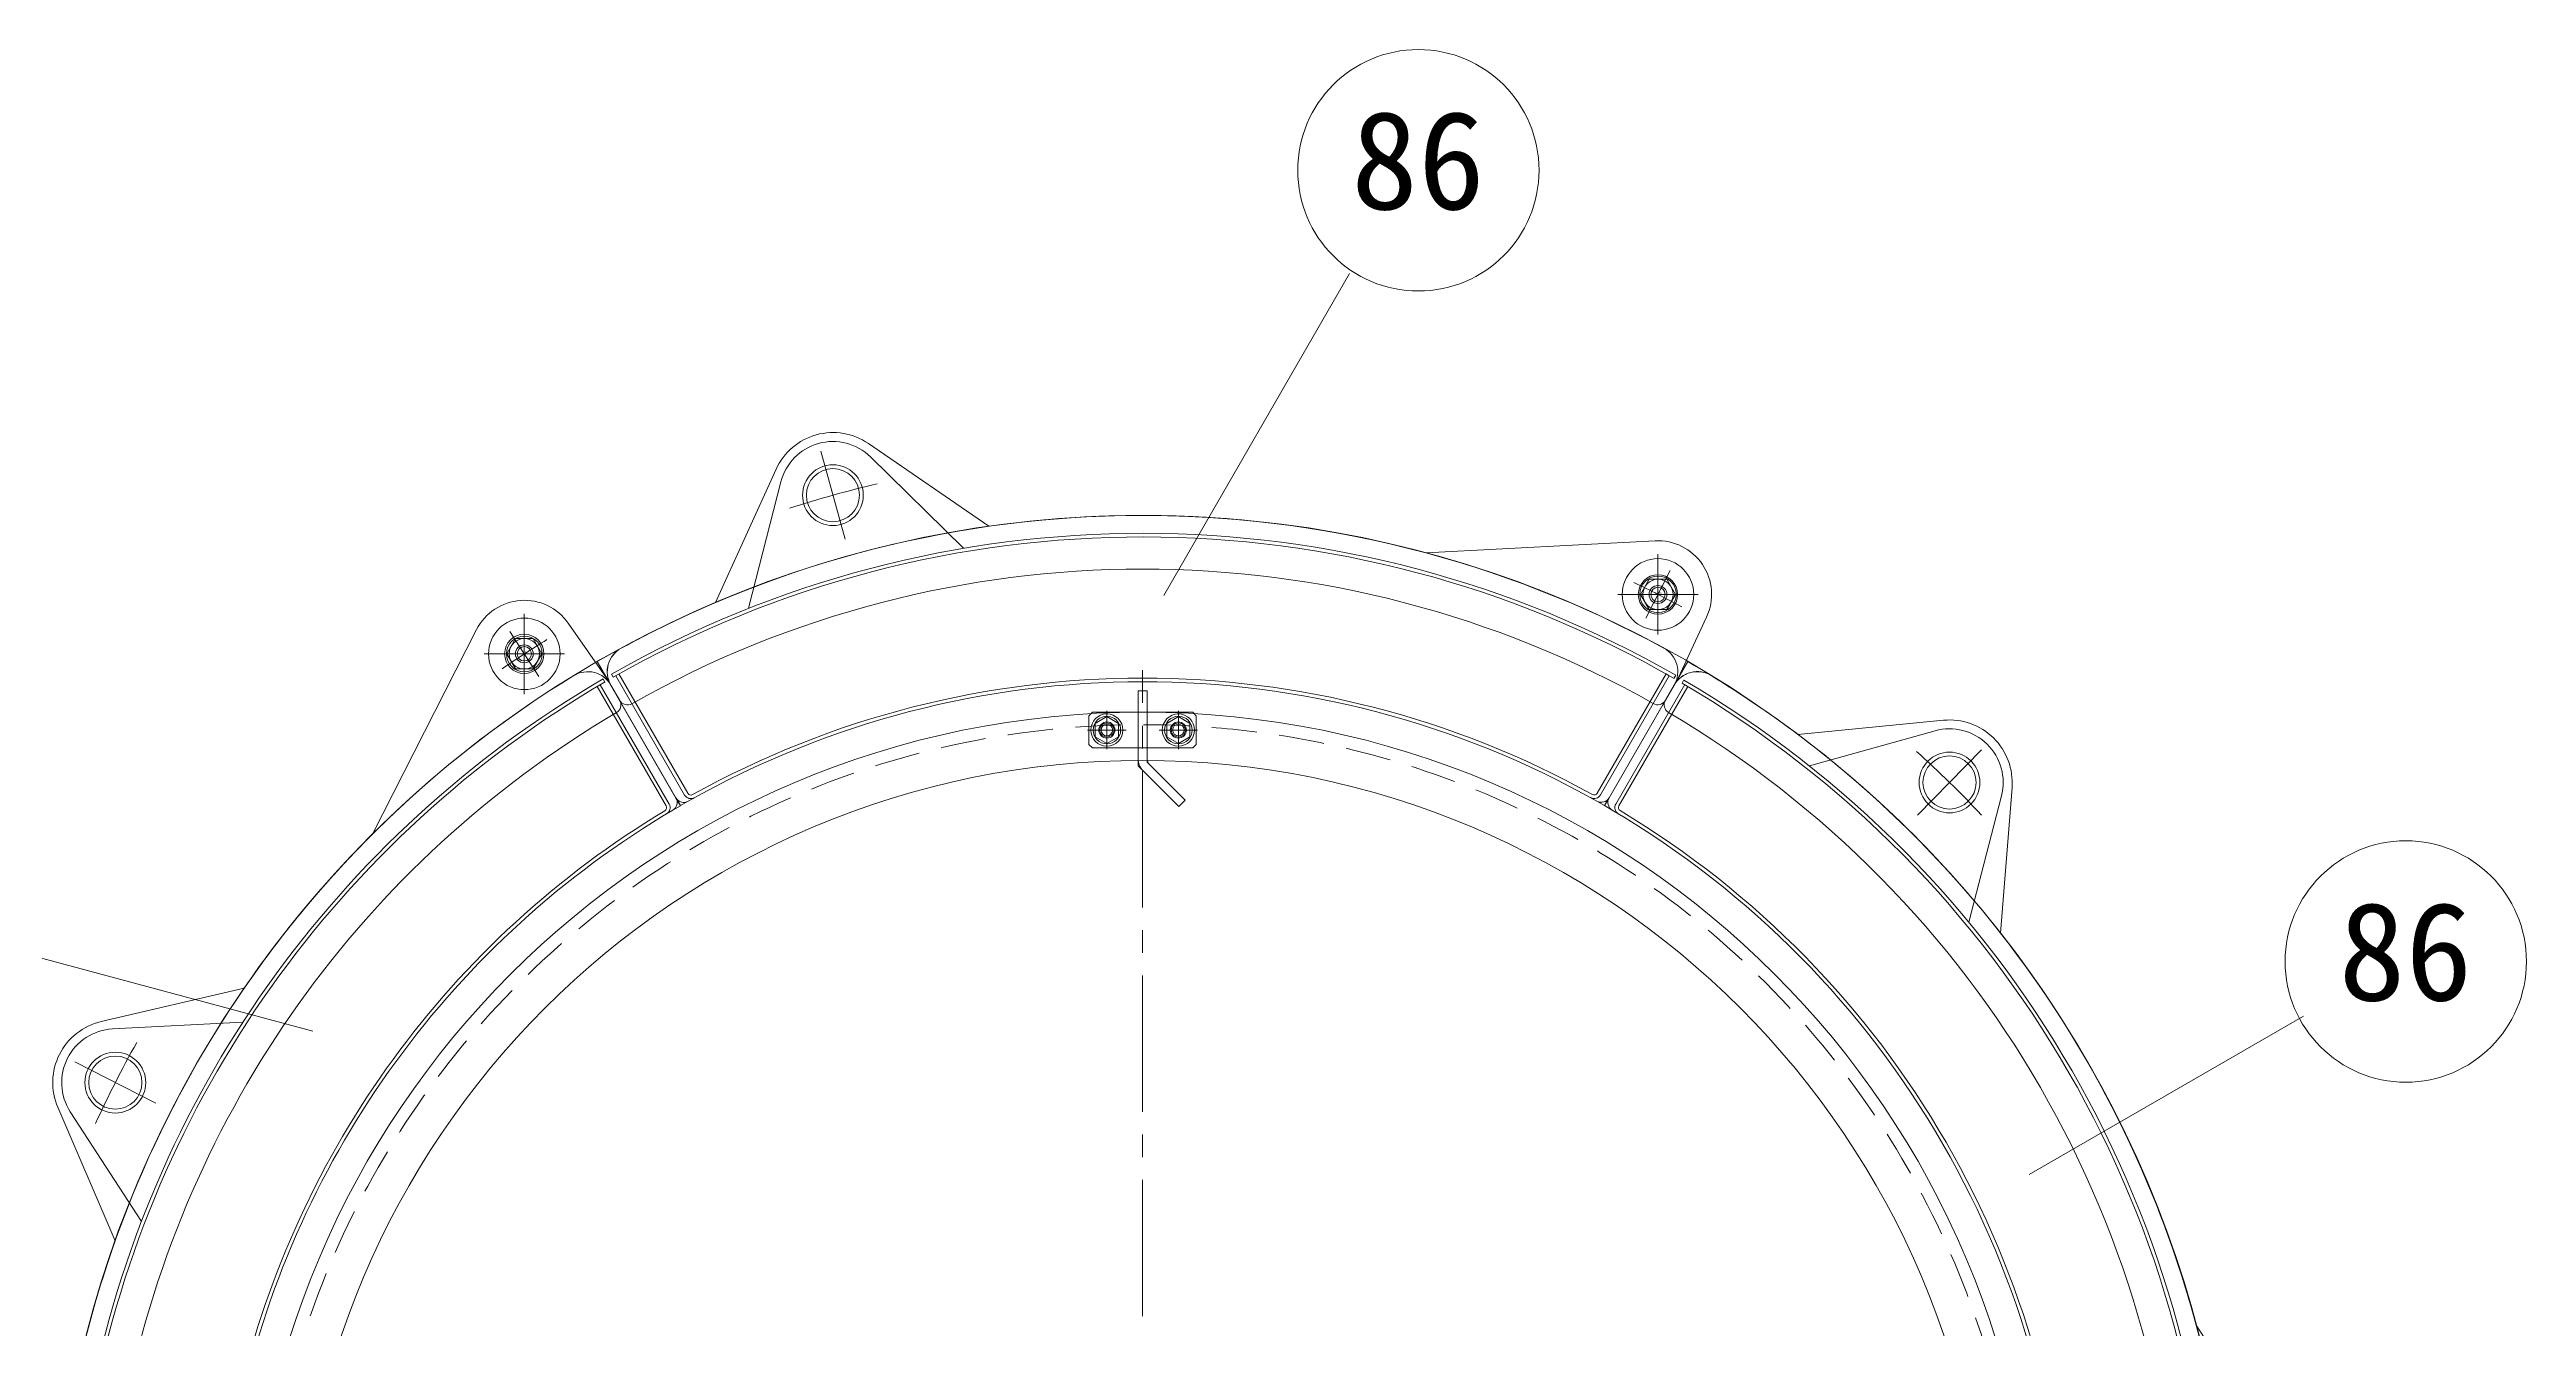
# Model space of a CAD drawing. Units: millimetres at full size. Extents: x -34906 to 7411, y -8440 to 3030.
# Drawn here: x 5117 to 6503, y -3985 to -3270 of the extents above; entities that cross this region are included whole.
import ezdxf
from ezdxf.enums import TextEntityAlignment as Align

# ---------------------------------------------------------------- set-up
doc = ezdxf.new("R2010")
doc.units = ezdxf.units.MM
doc.header["$LTSCALE"] = 4
doc.linetypes.add('USER1', pattern=[28.575, 19.05, -3.175, 3.175, -3.175])
doc.linetypes.add('USER2', pattern=[9.525, 6.35, -3.175])
for name, color, linetype, lineweight in [('0-0_0', 7, 'Continuous', 9), ('0-2_01_外形線', 7, 'Continuous', 18), ('0-4_06_文字', 7, 'Continuous', 9), ('0-6_02_細線', 5, 'Continuous', 18), ('0-9_10_補助線', 8, 'Continuous', 18)]:
    doc.layers.add(name, color=color, linetype=linetype, lineweight=lineweight)
doc.styles.add('ＭＳ ゴシック', font='')
doc.styles.get('ＭＳ ゴシック').set_extended_font_data('MS Gothic')

# ---------------------------------------------------------------- blocks, each defined once
blk = doc.blocks.new('AM_BALLOON1')
at = {"layer": '0-9_10_補助線', "color": 3, "lineweight": 9}
blk.add_circle((0, 0), 2.5, dxfattribs=at)

msp = doc.modelspace()

# ---------------------------------------------------------------- linework, layer by layer
at = {"layer": '0-0_0', "lineweight": 18}
for p, q in [((5575.102, -3489.813), (5642.416, -3536.091)), ((5576.195, -3497.251), (5628.327, -3548.347)), ((5507.956, -3581.902), (5526.142, -3511.203)), ((5426.683, -3621.463), (5427.697, -3623.187)), ((5432.251, -3620.426), (5431.273, -3618.682)), ((5472.266, -3686.372), (5433.714, -3619.595)), ((5473.998, -3685.372), (5435.456, -3618.613)), ((6023.044, -3619.599), (5984.531, -3686.295)), ((5993.145, -3691.349), (6031.695, -3624.57)), ((5994.878, -3692.348), (6033.417, -3625.588)), ((6026.651, -3619.352), (6025.666, -3621.092)), ((6030.244, -3623.719), (6031.266, -3622)), ((6101.463, -3670.015), (6171.781, -3650.41)), ((6214.788, -3682.113), (6208.372, -3763.548)), ((6208.893, -3686.78), (6190.713, -3757.476)), ((5225.15, -3813.366), (5152.212, -3817.148)), ((5121.617, -3860.933), (5153.708, -3935.619)), ((5128.596, -3863.433), (5168.381, -3924.771))]:
    msp.add_line(p, q, dxfattribs=at)
at = {"layer": '0-0_0'}
for p, q in [((5523.407, -3504.18), (5489.559, -3578.699)), ((5886.973, -3550.918), (6015.176, -3544.212)), ((6011.843, -3565.684), (6006.943, -3574.171)), ((6011.843, -3565.684), (6021.643, -3565.684)), ((6043.932, -3586.852), (6027.989, -3621.035)), ((5297.578, -3708.21), (5355.872, -3593.831)), ((5377.652, -3598.891), (5372.752, -3607.378)), ((5377.652, -3598.891), (5387.452, -3598.891)), ((5407.177, -3590.247), (5428.809, -3621.146)), ((5461.864, -3692.404), (5423.347, -3625.69)), ((5425.069, -3624.673), (5463.596, -3691.404)), ((5428.809, -3621.146), (5467.405, -3687.996)), ((5467.417, -3687.955), (5430.994, -3624.879)), ((5725.95, -3627.998), (5725.95, -3639.998)), ((5989.35, -3687.941), (6025.759, -3624.857)), ((6027.989, -3621.035), (5989.393, -3687.885)), ((6176.495, -3644.53), (6095.037, -3652.482)), ((5725.95, -3665.927), (5725.95, -3659.998)), ((5730.95, -3659.998), (5730.95, -3665.927)), ((5748.628, -3692.747), (5728.879, -3672.998)), ((5145.799, -3813.037), (5225.865, -3794.298)), ((6317.825, -3982.748), (6387.74, -4090.417))]:
    msp.add_line(p, q, dxfattribs=at)
at = {"layer": '0-0_0', "color": 4, "linetype": 'USER1', "lineweight": 18}
for p, q in [((5548.349, -3494.113), (5562.043, -3543.24)), ((6023.565, -3560.787), (6009.963, -3587.476)), ((5374.42, -3594.853), (5390.733, -3619.978)), ((5728.45, -4663.553), (5728.45, -3616.443)), ((5708.45, -3657.339), (5708.45, -3642.657)), ((5708.45, -3656.921), (5708.45, -3643.075)), ((5748.45, -3657.339), (5748.45, -3642.657)), ((5748.45, -3656.921), (5748.45, -3643.075)), ((5701.109, -3649.998), (5715.791, -3649.998)), ((5715.374, -3649.998), (5701.527, -3649.998)), ((5741.109, -3649.998), (5755.791, -3649.998)), ((5755.374, -3649.998), (5741.527, -3649.998)), ((6197.686, -3661.096), (6161.99, -3697.521)), ((5131.066, -3835.539), (5176.502, -3858.703))]:
    msp.add_line(p, q, dxfattribs=at)
at = {"layer": '0-0_0', "linetype": 'USER1'}
for p, q in [((6016.743, -3596.652), (6016.743, -3551.69)), ((6016.743, -3596.652), (6016.743, -3551.69)), ((6016.743, -3587.683), (6016.743, -3560.659)), ((6039.225, -3574.171), (5994.262, -3574.171)), ((6039.225, -3574.171), (5994.262, -3574.171)), ((6030.256, -3574.171), (6003.231, -3574.171)), ((5382.577, -3629.897), (5382.577, -3584.934)), ((5382.577, -3629.897), (5382.577, -3584.934)), ((5382.552, -3620.89), (5382.552, -3593.866)), ((5405.058, -3607.416), (5360.095, -3607.416)), ((5405.058, -3607.416), (5360.095, -3607.416)), ((5396.064, -3607.378), (5369.04, -3607.378)), ((5708.45, -3639.248), (5708.45, -3660.748)), ((5748.45, -3639.248), (5748.45, -3660.748)), ((5697.7, -3649.998), (5719.201, -3649.998)), ((5737.7, -3649.998), (5759.201, -3649.998))]:
    msp.add_line(p, q, dxfattribs=at)
at = {"layer": '0-0_0', "color": 8, "lineweight": 18}
for p, q in [((5430.994, -3624.879), (5423.401, -3611.727)), ((6025.759, -3624.857), (6033.352, -3611.705))]:
    msp.add_line(p, q, dxfattribs=at)
at = {"layer": '0-0_0', "color": 2, "linetype": 'USER2', "lineweight": 18}
for p, q in [((5725.95, -3639.998), (5725.95, -3659.998)), ((5730.95, -3639.998), (5730.95, -3659.998))]:
    msp.add_line(p, q, dxfattribs=at)
at = {"layer": '0-0_0'}
for points in [[(6006.943, -3574.171), (6011.843, -3582.658), (6021.643, -3582.658)], [(6021.643, -3582.658), (6026.543, -3574.171), (6021.643, -3565.684)], [(5387.452, -3615.865), (5392.352, -3607.378), (5387.452, -3598.891)], [(5372.752, -3607.378), (5377.652, -3615.865), (5387.452, -3615.865)], [(5730.95, -3639.998), (5730.95, -3627.998), (5725.95, -3627.998)], [(5732.415, -3669.462), (5752.164, -3689.211), (5748.628, -3692.747)]]:
    msp.add_lwpolyline(points, dxfattribs=at)
at = {"layer": '0-0_0', "lineweight": 18}
msp.add_lwpolyline([(5982.799, -3685.295), (6021.302, -3618.616), (6023.034, -3619.616)], dxfattribs=at)
at = {"layer": '0-0_0'}
for points in [[(5758.45, -3641.998), (5758.45, -3657.998), (5756.45, -3659.998), (5700.45, -3659.998), (5698.45, -3657.998), (5698.45, -3641.998), (5700.45, -3639.998), (5756.45, -3639.998)], [(5701.95, -3653.751), (5701.95, -3646.245), (5708.45, -3642.492), (5714.95, -3646.245), (5714.95, -3653.751), (5708.45, -3657.503)], [(5741.95, -3653.751), (5741.95, -3646.245), (5748.45, -3642.492), (5754.95, -3646.245), (5754.95, -3653.751), (5748.45, -3657.503)]]:
    msp.add_lwpolyline(points, close=True, dxfattribs=at)
at = {"layer": '0-0_0', "color": 8, "lineweight": 18}
for points in [[(5725.95, -3665.927), (5725.95, -3670.069), (5728.879, -3672.998)], [(5730.95, -3665.927), (5730.95, -3667.998), (5732.415, -3669.462)], [(5465.617, -3694.801), (5469.892, -3692.305), (5467.405, -3687.996)], [(5467.417, -3687.955), (5469.907, -3692.264), (5474.207, -3689.808)], [(5982.605, -3689.739), (5986.905, -3692.194), (5989.393, -3687.885)], [(5989.35, -3687.941), (5986.863, -3692.252), (5991.14, -3694.748)]]:
    msp.add_lwpolyline(points, dxfattribs=at)
at = {"layer": '0-0_0', "lineweight": 18}
for centre, radius in [((5555.196, -3518.676), 17), ((5555.196, -3518.676), 14.85), ((6179.838, -3679.308), 17), ((6179.838, -3679.308), 14.85), ((5153.784, -3847.121), 17), ((5153.784, -3847.121), 14.85)]:
    msp.add_circle(centre, radius, dxfattribs=at)
at = {"layer": '0-0_0'}
for centre, radius in [((6016.743, -3574.171), 20), ((6016.743, -3574.171), 20), ((6016.743, -3574.171), 11), ((6016.764, -3574.131), 10.25), ((6016.743, -3574.171), 8.487), ((6016.743, -3574.171), 5), ((6016.743, -3574.171), 5), ((6016.743, -3574.171), 5), ((6016.743, -3574.171), 4), ((5382.577, -3607.416), 20), ((5382.577, -3607.416), 20), ((5382.552, -3607.378), 11), ((5382.577, -3607.416), 10), ((5382.552, -3607.378), 8.487), ((5382.552, -3607.378), 5), ((5382.577, -3607.416), 5), ((5382.577, -3607.416), 5), ((5382.552, -3607.378), 4), ((5728.45, -4139.998), 500), ((5708.45, -3649.998), 9), ((5708.45, -3649.998), 7.7), ((5748.45, -3649.998), 9), ((5748.45, -3649.998), 7.7), ((5708.45, -3649.998), 4.5), ((5708.45, -3649.998), 4), ((5708.45, -3649.998), 3.25), ((5748.45, -3649.998), 4.5), ((5748.45, -3649.998), 4), ((5748.45, -3649.998), 3.25), ((5728.45, -4139.998), 473)]:
    msp.add_circle(centre, radius, dxfattribs=at)
at = {"layer": '0-0_0', "color": 2, "linetype": 'USER2', "lineweight": 18}
msp.add_circle((5728.45, -4139.998), 493, dxfattribs=at)
at = {"layer": '0-0_0'}
for centre, radius, start, end in [((5555.273, -3518.655), 35, 55.49191, 155.57172), ((5728.431, -4140.144), 610.146, 74.94086, 98.1042), ((5728.45, -4139.998), 610, 74.93908, 89.94925), ((6016.743, -3574.171), 30, 334.99616, 92.99418), ((5382.601, -3607.453), 30, 34.99616, 152.99418), ((5730.536, -4144.315), 614.811, 113.07608, 118.53831), ((5443.985, -3617.38), 15, 118.56285, 209.99736), ((5728.45, -4139.998), 517, 60.55667, 119.45897), ((6038.75, -3632.357), 15, 58.56655, 150.00106), ((5725.719, -4144.006), 614.811, 53.07978, 58.54202), ((6179.896, -3679.364), 35, 355.49561, 95.57543), ((5735.95, -3665.927), 10, 180, 225), ((5728.45, -4139.998), 519, 120.99789, 166.79315), ((5728.45, -4139.998), 517, 120.55667, 167.27296), ((5460.132, -3693.404), 2, 300.99789, 30), ((5460.132, -3693.404), 4, 300.99789, 30), ((5463.075, -3690.496), 5, 300.55667, 30), ((5471.748, -3685.455), 5, 209.99736, 299.45897), ((5985.063, -3685.385), 5, 240.55667, 330), ((5993.681, -3690.441), 5, 150.00106, 239.46268), ((5728.415, -4140.041), 517, 0.56038, 59.46268), ((5728.45, -4139.998), 610, 134.93908, 145.47812), ((5728.279, -4140.097), 610.146, 14.94457, 38.10791), ((5153.774, -3847.116), 35, 103.17226, 203.25207), ((5728.415, -4140.041), 610, 14.94278, 29.95296), ((5728.45, -4139.998), 610, 160.42454, 168.2246)]:
    msp.add_arc(centre, radius, start, end, dxfattribs=at)
at = {"layer": '0-0_0', "lineweight": 18}
for centre, radius, start, end in [((5555.196, -3518.676), 30, 45.57504, 165.57504), ((5728.45, -4139.998), 600, 60.19067, 119.68245), ((5728.45, -4139.998), 598, 60.18971, 119.68381), ((5728.45, -4139.998), 600, 120.19067, 169.10702), ((5728.45, -4139.998), 598, 120.18971, 169.10838), ((5728.467, -4139.964), 519, 60.99832, 119.01908), ((5728.415, -4140.041), 598, 0.19341, 59.68752), ((5728.415, -4140.041), 600, 0.19437, 59.68615), ((6179.838, -3679.308), 30, 345.57875, 105.57875), ((5735.95, -3665.927), 5, 180, 225), ((5475.73, -3684.372), 2, 210.00635, 299.01908), ((5981.067, -3684.295), 2, 240.99832, 330), ((5475.73, -3684.372), 4, 210.00635, 299.01908), ((5981.067, -3684.295), 4, 240.99832, 330), ((5996.61, -3693.348), 4, 150.01006, 239.02278), ((5996.61, -3693.348), 2, 150.01006, 239.02278), ((5728.453, -4140.039), 519, 1.00203, 59.02278), ((5153.765, -3847.108), 30, 92.96837, 212.96837)]:
    msp.add_arc(centre, radius, start, end, dxfattribs=at)
at = {"layer": '0-0_0', "color": 4, "linetype": 'USER1', "lineweight": 18}
for centre, radius, start, end in [((5728.465, -4139.968), 645, 103.31672, 107.83337), ((5728.467, -4139.964), 635, 61.64942, 64.35222), ((5728.45, -4139.998), 635, 121.64942, 124.35222), ((5728.449, -4140.039), 645, 43.32042, 47.83708), ((5728.45, -4139.998), 645, 150.72861, 155.24526)]:
    msp.add_arc(centre, radius, start, end, dxfattribs=at)
at = {"layer": '0-0_0', "color": 8, "lineweight": 18}
for centre, start, end in [((5728.467, -4139.964), 118.56285, 120.00718), ((5728.453, -4140.039), 58.56655, 60.01089)]:
    msp.add_arc(centre, 610, start, end, dxfattribs=at)
at = {"layer": '0-2_01_外形線', "color": 1}
for p, q in [((5435.89, -3633.432), (5430.973, -3624.915)), ((5431.045, -3624.877), (5435.961, -3633.391)), ((6020.869, -3633.35), (6025.787, -3624.833)), ((6025.805, -3624.847), (6020.889, -3633.362))]:
    msp.add_line(p, q, dxfattribs=at)
at = {"layer": '0-2_01_外形線'}
msp.add_circle((5728.45, -4139.998), 610, dxfattribs=at)
at = {"layer": '0-2_01_外形線', "color": 1}
for centre, radius, start, end in [((5728.45, -4139.998), 610, 61.45027, 118.56327), ((5728.45, -4139.998), 580, 60.4954, 119.51832), ((5443.964, -3617.416), 15, 118.56327, 209.99736), ((6012.814, -3617.348), 15, 330.00569, 61.45027), ((5728.45, -4139.998), 610, 121.44458, 168.13036), ((5418.055, -3632.377), 15, 30, 121.44458), ((6038.777, -3632.334), 15, 58.56327, 149.99736), ((5728.45, -4139.998), 610, 1.45027, 58.56327), ((5728.45, -4139.998), 580, 120.48971, 168.56298), ((5431.631, -3635.891), 5, 300.48971, 30), ((5440.22, -3630.932), 5, 209.99736, 299.51832), ((6016.559, -3630.863), 5, 240.4954, 330.00569), ((6025.199, -3635.85), 5, 149.99736, 239.51832), ((5728.45, -4139.998), 580, 0.4954, 59.51832)]:
    msp.add_arc(centre, radius, start, end, dxfattribs=at)
at = {"layer": '0-6_02_細線'}
for p, q in [((5740.245, -3574.821), (5844.256, -3394.67)), ((5264.323, -3818.316), (5023.409, -3753.764)), ((6224.468, -3898.559), (6377.849, -3810.005))]:
    msp.add_line(p, q, dxfattribs=at)

# ---------------------------------------------------------------- block references
at = {"layer": '0-4_06_文字', "xscale": 26.99836, "yscale": 26.99836}
for p in [(5882.703, -3337.022), (6435.07, -3779.405)]:
    msp.add_blockref('AM_BALLOON1', p, dxfattribs=at)

# ---------------------------------------------------------------- texts
at = {"layer": '0-0_0', "style": 'ＭＳ ゴシック'}
for p in [(6016.999, -3574.055), (5382.808, -3607.261)]:
    msp.add_text('M10', height=0.9164, dxfattribs=at).set_placement(p, align=Align.BOTTOM_LEFT)
for p in [(5707.967, -3649.308), (5747.967, -3649.308)]:
    msp.add_text('BT-M8', height=0.2199, rotation=270, dxfattribs=at).set_placement(p, align=Align.BOTTOM_LEFT)
at = {"layer": '0-4_06_文字', "color": 134, "style": 'ＭＳ ゴシック'}
for p in [(5845.108, -3375.35), (6397.476, -3817.734)]:
    msp.add_text('86', height=54.99, dxfattribs=at).set_placement(p, align=Align.BOTTOM_LEFT)

doc.saveas('drawing.dxf')
